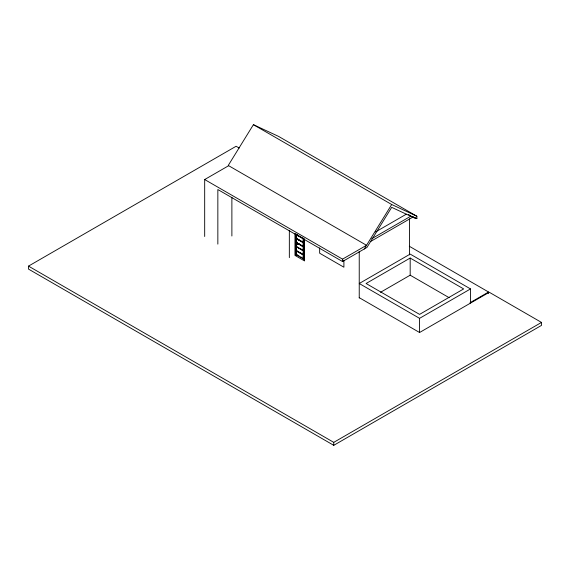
<?xml version="1.0" encoding="UTF-8"?>
<svg xmlns="http://www.w3.org/2000/svg" width="570" height="570" viewBox="0 0 570 570"><rect width="100%" height="100%" fill="white"/><g stroke="black" fill="none" stroke-linecap="round" stroke-linejoin="round"><path stroke-width="0.85" d="M297.105 243.896L297.169 244.06M297.155 243.789L297.055 244.174M296.778 242.82L296.329 243.148L298.188 243.761L296.521 242.991M296.913 242.314L297.134 242.87L297.341 242.564M296.991 242.2C296.371 243.803 298.431 242.15 296.813 242.321M296.813 243.704L297.426 244.331L296.991 243.582M297.212 242.806L297.134 242.378L297.298 243.019M217.847 244.117L217.847 189.539L342.541 261.53L366.966 247.43L391.697 207.345L414.411 217.932L416.862 218.623L416.862 216.237L278.573 136.401L253.408 124.673L228.249 165.457L366.531 245.292L342.541 259.143L204.68 179.543L204.68 236.493M364.244 249.005L391.697 204.509L416.862 216.237M359.235 297.675L419.57 332.51L489.274 292.267L541.5 322.421L541.5 325.392L333.756 445.327L28.5 269.09L28.5 266.119L236.101 146.262L239.186 148.043M204.68 179.543L228.67 165.699M304.672 259.649L296.457 254.911L296.664 234.598M296.457 234.719L303.318 238.559L303.219 242.464L296.664 238.438L296.457 238.802L303.318 242.642L303.219 246.546L296.457 242.649L303.318 246.732L303.219 250.636L296.457 246.732L303.318 250.793L303.219 254.697L303.318 250.793M296.877 250.551L296.457 250.793L303.318 254.633M296.877 250.779L296.457 251.021L303.318 254.861L303.318 258.752M296.457 254.911L296.877 254.669M295.517 233.971L295.517 255.089L295.937 255.332L296.564 254.968L296.564 234.263M303.632 258.566L303.219 258.809L303.219 254.925M303.839 258.687L303.425 258.93L303.425 238.125M375.545 231.947L406.346 214.163M371.811 238.688L411.084 216.016M370.543 241.523L413.535 216.707M410.179 258.046L366.082 283.504L419.57 314.384L463.666 288.926L410.179 258.046L410.179 275.189L449.146 297.683M380.525 292.303L410.179 275.189M470.514 288.926L410.179 254.092L359.235 283.504L419.57 318.338L470.514 288.926L470.514 303.097M469.951 302.777L488.576 292.025L488.576 293.507M28.5 266.119L333.756 442.363L541.5 322.421M414.86 217.476L416.862 218.623M253.408 124.673L391.697 204.509M408.434 214.484L410.421 215.631M411.747 216.393L414.411 217.932M409.296 246.254L488.576 292.025M296.457 234.477L297.96 235.346M299.464 236.208L300.96 237.077M296.564 234.655L303.318 238.559M296.564 238.502L303.318 242.407M296.564 238.744L303.318 242.642M298.374 243.511L299.877 244.38M301.38 245.25L303.632 246.546M296.564 242.585L303.525 246.611M296.564 242.827L303.318 246.732M300.632 248.876L302.129 249.745M296.564 246.675L303.318 250.572M299.022 252.139L301.38 253.379M296.564 250.964L303.318 254.861M296.557 254.484L299.129 255.966M300.632 256.835L302.129 257.704M419.57 318.338L419.57 332.51M409.559 218.809L409.559 254.876M359.235 251.384L359.235 298.003M343.902 260.177L343.902 267.209L319.649 253.208L319.649 247.936M342.541 259.143L342.541 261.53M333.756 442.363L333.756 445.327M304.572 238.744L304.572 260.312M304.53 239.208L304.53 260.925L294.968 255.403L294.968 233.693M303.525 238.93L303.525 258.873M303.219 238.616L303.219 242.464M303.219 242.706L303.219 246.546M303.219 246.789L303.219 250.636M295.937 233.764L295.937 255.332M289.339 230.38L289.339 257.647M231.883 197.277L231.883 236.009"/></g></svg>
